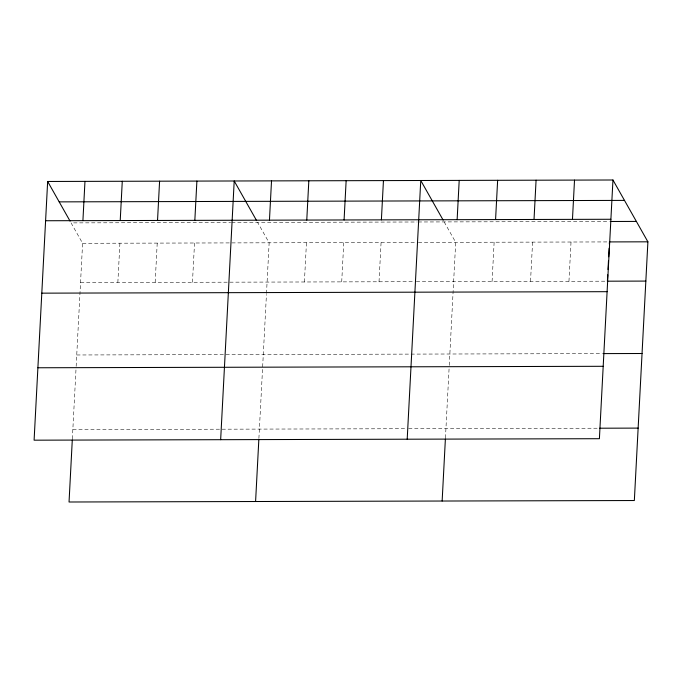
<?xml version="1.0" encoding="UTF-8"?>
<svg xmlns="http://www.w3.org/2000/svg" width="682" height="682" viewBox="0 0 682 682"><rect width="100%" height="100%" fill="white"/><g stroke="black" fill="none" stroke-linecap="round" stroke-linejoin="round"><path stroke-width="0.51" stroke-dasharray="3.41 2.56" d="M72.352 438.901L76.094 367.419M76.145 366.379L82.599 243.295L71.073 222.895L230.669 222.477M117.85 282.467L119.913 243.201M155.164 282.374L157.218 243.099M192.469 282.271L194.532 243.005M258.896 438.415L266.44 294.496M266.492 293.456L269.151 242.809L257.617 222.409M304.402 281.981L306.457 242.707M341.708 281.888L343.771 242.613M379.022 281.785L381.076 242.511M445.448 437.929L449.191 366.439M449.25 365.407L455.695 242.323L444.17 221.923M492.08 281.487L494.135 242.221M530.519 281.393L532.582 242.119M568.958 281.291L571.022 242.016M231.71 222.477L417.222 221.991M418.254 221.982L609.358 221.488M82.599 243.295L229.766 242.911M231.837 242.903L416.318 242.425M418.39 242.417L607.381 241.922M80.544 282.57L227.711 282.186M229.783 282.178L414.255 281.692M416.327 281.692L606.366 281.189M76.751 354.981L223.909 354.597M225.989 354.589L602.564 353.608M72.838 429.592L406.549 428.714M408.629 428.714L598.66 428.219"/><path stroke-width="1.02" d="M47.655 181.472L34.1 440.18L599.401 438.705L612.956 179.997L47.655 181.472L70.076 221.138M82.914 220.644L84.969 181.378M72.292 439.933L69.044 502.003L634.345 500.528L647.9 241.82L612.956 179.997M120.22 220.55L122.274 181.276M157.533 220.457L159.588 181.182M194.839 220.354L196.893 181.08M220.653 439.694L234.207 180.986L256.628 220.653M269.458 220.158L271.521 180.892M255.588 501.517L258.845 439.447M306.772 220.064L308.827 180.79M344.078 219.962L346.141 180.696M381.391 219.868L383.446 180.594M407.197 439.208L420.76 180.5L443.181 220.167M442.141 501.031L445.389 438.961M457.136 219.672L459.199 180.398M495.575 219.57L497.638 180.295M534.023 219.468L536.078 180.193M572.462 219.365L574.517 180.099M607.739 274.82L607.398 281.189L645.845 281.086M608.012 269.518L608.455 261.027M608.685 256.782L609.128 248.291M609.35 244.045L609.461 241.914L647.9 241.82M59.189 201.872L624.49 200.397M45.6 220.746L610.902 219.272M610.399 221.488L636.366 221.42M41.807 293.158L607.108 291.683M603.604 353.6L642.043 353.506M37.894 367.769L603.195 366.294M599.7 428.211L638.139 428.108"/></g></svg>
